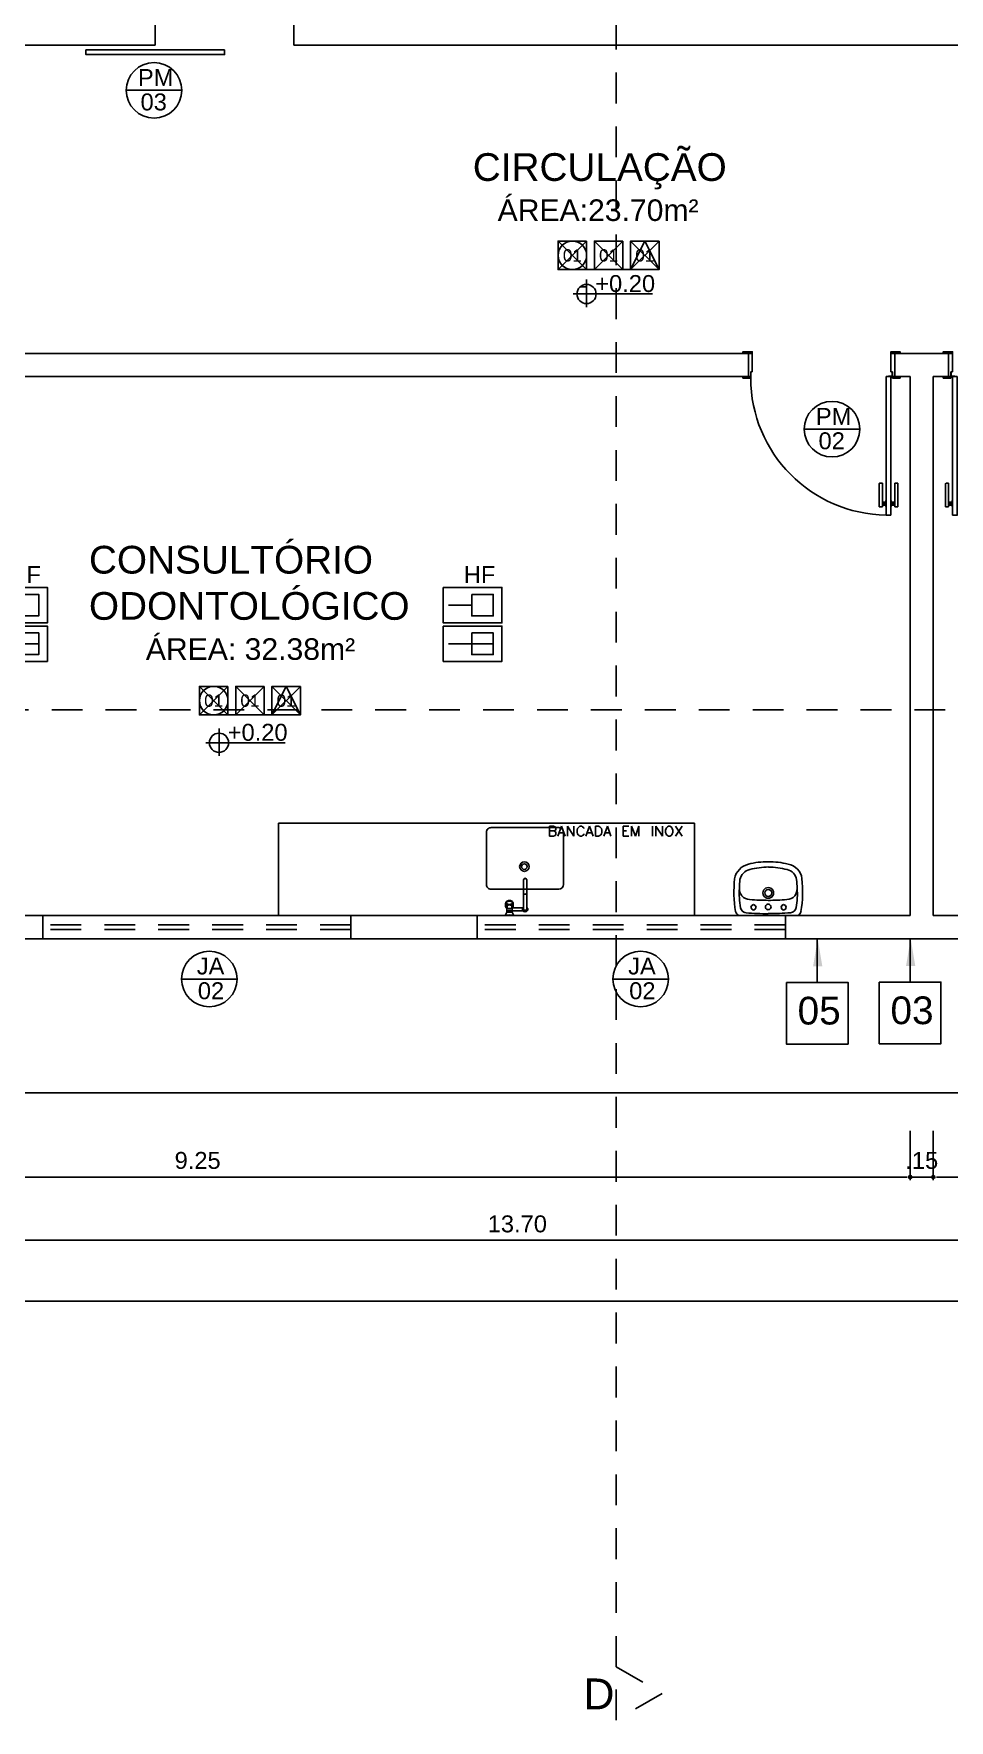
# Model space of a CAD drawing. Header units: millimetres. Extents: x 2125 to 3408, y 1171 to 1686.
# Drawn here: x 2419.1 to 2425.04, y 1514.56 to 1525.51 of the extents above; entities that cross this region are included whole.
import ezdxf
from ezdxf.enums import TextEntityAlignment as Align

# ---------------------------------------------------------------- set-up
doc = ezdxf.new("R2010")
doc.units = ezdxf.units.MM
doc.linetypes.add('CONTORNO_QUADRO_T', pattern=[0.35, 0.2, -0.15])
for name, color, linetype in [('APCOZ', 7, 'Continuous'), ('APCOZ-I', 251, 'Continuous'), ('at_Entity', 7, 'Continuous'), ('CALÇADA', 252, 'Continuous'), ('cotas', 7, 'Continuous'), ('ESQUADRIA', 3, 'Continuous'), ('ESQUADRIAS', 7, 'Continuous'), ('Esquadrias_Portas', 2, 'Continuous'), ('JANELA2', 1, 'Continuous'), ('LAYOUT', 7, 'Continuous'), ('Layout_Equipamentos', 7, 'Continuous'), ('linha de corte', 1, 'Continuous'), ('PAREDE', 4, 'Continuous'), ('TEXTO01', 7, 'Continuous'), ('TEXTO02', 3, 'Continuous'), ('TEXTO03', 2, 'Continuous'), ('TEXTO_ESP_FORRO', 62, 'Continuous'), ('TEXTO_ESP_PAREDES', 10, 'Continuous'), ('TEXTO_ESP_PISO', 150, 'Continuous'), ('TOMADAS DENTISTA', 7, 'Continuous')]:
    doc.layers.add(name, color=color, linetype=linetype)
doc.styles.add('ARIAL', font='sanss___.ttf')
doc.styles.add('ROMANS', font='arial.ttf')
doc.styles.get("Standard").update_dxf_attribs({"font": 'arial.ttf'})
doc.styles.add('TEXTO1', font='swissko.ttf', dxfattribs={"width": 0.6, "height": 0.1})
doc.dimstyles.new('ESCALA75', dxfattribs={"dimtxt": 0.11, "dimasz": 0.02, "dimexe": 0.02, "dimexo": 0.04, "dimgap": 0.05, "dimtad": 1, "dimzin": 4, "dimdsep": 46, "dimtxsty": 'ROMANS', "dimblk1": 'PPC', "dimblk2": 'PPC', "dimsah": 1, "dimcen": 0.02, "dimclrd": 7, "dimclre": 7, "dimclrt": 3, "dimazin": 1, "dimtfac": 1, "dimtix": 1, "dimtmove": 0, "dimatfit": 3, "dimldrblk": 'PPC', "dimfxl": 0, "dimtolj": 1, "dimtzin": 12, "dimarcsym": 0})

# ---------------------------------------------------------------- blocks, each defined once
blk = doc.blocks.new('P90_02')
at = {"layer": 'ESQUADRIAS', "color": 3, "linetype": 'Continuous'}
for p, q in [((-0.02, 0.77), (-0.02, 0.921)), ((0, 0.921), (0, 0.77)), ((0.023, 0.88), (0.023, 0.92)), ((0.057, 0.88), (0.057, 0.92)), ((0.08, 0.921), (0.08, 0.77)), ((0.1, 0.77), (0.1, 0.921)), ((-0.003, 0.767), (-0.017, 0.767)), ((0.083, 0.767), (0.097, 0.767))]:
    blk.add_line(p, q, dxfattribs=at)
at = {"layer": 'ESQUADRIAS', "color": 3}
for p, q in [((0, 0.921), (-0.02, 0.921)), ((0, 0.91), (0.023, 0.91)), ((0, 0.9), (0.023, 0.9)), ((0, 0.89), (0.023, 0.89)), ((0.023, 0.92), (0.025, 0.92)), ((0.023, 0.88), (0.025, 0.88)), ((0.057, 0.92), (0.055, 0.92)), ((0.057, 0.88), (0.055, 0.88)), ((0.08, 0.91), (0.057, 0.91)), ((0.08, 0.9), (0.057, 0.9)), ((0.08, 0.89), (0.057, 0.89)), ((0.08, 0.921), (0.1, 0.921))]:
    blk.add_line(p, q, dxfattribs=at)
at = {"layer": 'ESQUADRIAS', "color": 2}
for p, q in [((0.025, 0.075), (0.025, 0.975)), ((0.025, 0.975), (0.055, 0.975)), ((0.055, 0.975), (0.055, 0.075)), ((0.055, 0.075), (0.025, 0.075))]:
    blk.add_line(p, q, dxfattribs=at)
at = {"layer": 'ESQUADRIAS'}
for p, q in [((0.016, 0.059), (0.016, 0.062)), ((0.032, 0.074), (0.029, 0.074))]:
    blk.add_line(p, q, dxfattribs=at)
at = {"layer": 'ESQUADRIAS', "color": 3}
for points in [[(0.015, 0.085), (-0.035, 0.085), (-0.035, 0.075), (0.015, 0.075)], [(0.985, 0.085), (0.935, 0.085), (0.935, 0.075), (0.985, 0.075)], [(0.025, -0.075), (0, -0.075), (-0.035, -0.075), (-0.035, -0.085), (0.025, -0.085)], [(0.985, -0.075), (0.925, -0.075), (0.925, -0.085), (0.985, -0.085)]]:
    blk.add_lwpolyline(points, close=True, dxfattribs=at)
at = {"layer": 'ESQUADRIAS', "color": 2}
for points in [[(0.025, 0.045), (0.015, 0.045), (0.015, 0.075), (0, 0.075), (0, -0.075), (0.025, -0.075)], [(0.925, 0.045), (0.935, 0.045), (0.935, 0.075), (0.95, 0.075), (0.95, -0.075), (0.925, -0.075)]]:
    blk.add_lwpolyline(points, close=True, dxfattribs=at)
at = {"layer": 'ESQUADRIAS', "color": 1}
for points in [[(0.016, 0.071, -0.236068), (0.015, 0.073), (0.015, 0.07), (0.015, 0.05), (0.016, 0.05)], [(0.02, 0.074, 0.236068), (0.017, 0.075), (0.02, 0.075), (0.04, 0.075), (0.04, 0.074)]]:
    blk.add_lwpolyline(points, format="xyb", close=True, dxfattribs=at)
at = {"layer": 'ESQUADRIAS'}
for points in [[(0.017, 0.063), (0.016, 0.062), (0.016, 0.062)], [(0.017, 0.058), (0.016, 0.059), (0.016, 0.059)], [(0.017, 0.06), (0.017, 0.06), (0.017, 0.058), (0.017, 0.058), (0.017, 0.063), (0.017, 0.063), (0.017, 0.06), (0.017, 0.06)], [(0.028, 0.073), (0.029, 0.074), (0.029, 0.074)], [(0.03, 0.073), (0.03, 0.073), (0.033, 0.073), (0.033, 0.073), (0.028, 0.073), (0.028, 0.073), (0.03, 0.073), (0.03, 0.073)], [(0.033, 0.073), (0.032, 0.074), (0.032, 0.074)]]:
    blk.add_lwpolyline(points, dxfattribs=at)
at = {"layer": 'ESQUADRIAS', "color": 1}
blk.add_circle((0.017, 0.073), 0.0025, dxfattribs=at)
at = {"layer": 'ESQUADRIAS'}
blk.add_arc((0.043, 0.083), 0.892, 0.1295, 89.2231, dxfattribs=at)
at = {"layer": 'ESQUADRIAS', "color": 3, "linetype": 'Continuous'}
for centre, start, end in [((-0.017, 0.77), 180, 260.5377), ((-0.003, 0.77), 260.5377, 360), ((0.083, 0.77), 180, 279.4623), ((0.097, 0.77), 279.4623, 0)]:
    blk.add_arc(centre, 0.003, start, end, dxfattribs=at)
blk = doc.blocks.new('new block3')
at = {"layer": 'TEXTO01'}
h = blk.add_hatch(dxfattribs=at)
h.set_pattern_fill('ANGLE', color=256)
h.set_pattern_definition([(0, (-2256.878, -909.728), (0, 6.985), [5.08, -1.905]), (90, (-2256.878, -909.728), (-6.985, 4e-16), [5.08, -1.905])])
h.paths.add_polyline_path([(-0.056, 0.205), (-0.196, 0.205), (-0.196, 0.065), (-0.056, 0.065)])
for p, q in [((-0.196, 0.135), (-0.346, 0.135)), ((-0.056, -0.115), (-0.346, -0.115))]:
    blk.add_line(p, q, dxfattribs=at)
for points in [[(-0.38, 0.25), (-0.38, 0.02), (0, 0.02), (0, 0.25), (-0.38, 0.25)], [(-0.196, 0.205), (-0.196, 0.065), (-0.056, 0.065), (-0.056, 0.205), (-0.196, 0.205)], [(-0.38, 0), (-0.38, -0.23), (0, -0.23), (0, 0), (-0.38, 0)], [(-0.196, -0.045), (-0.196, -0.185), (-0.056, -0.185), (-0.056, -0.045), (-0.196, -0.045)]]:
    blk.add_lwpolyline(points, dxfattribs=at)
at = {"layer": 'TEXTO01', "ltscale": 0.0001, "insert": (-0.247, 0.389), "char_height": 0.11, "width": 0.33036, "attachment_point": 1, "style": 'TEXTO1'}
blk.add_mtext('{\\fSansSerif|b0|i0|c2|p2;\\W1;HF}', dxfattribs=at)
blk = doc.blocks.new('PPC')
at = {"color": 2}
blk.add_circle((0, 0), 0.5, dxfattribs=at)
blk = doc.blocks.new('*D66')
at = {"layer": 'DEFPOINTS', "color": 0, "linetype": 'Continuous', "transparency": 16777216}
for p in [(2414.412, 1519.781), (2413.469, 1519.631), (2420.798, 1519.631)]:
    blk.add_point(p, dxfattribs=at)
at = {"layer": 'PAREDE', "color": 7, "linetype": 'Continuous', "lineweight": -2, "transparency": 16777216}
for p, q in [((2413.469, 1519.801), (2413.469, 1519.821)), ((2413.769, 1519.781), (2413.449, 1519.781)), ((2413.469, 1519.781), (2413.469, 1519.631)), ((2413.769, 1519.631), (2413.449, 1519.631)), ((2413.469, 1519.611), (2413.469, 1519.591))]:
    blk.add_line(p, q, dxfattribs=at)
at = {"layer": 'PAREDE', "color": 7, "linetype": 'Continuous', "lineweight": -2, "transparency": 16777216, "xscale": 0.02, "yscale": 0.02, "zscale": 0.02}
for p, rotation in [((2413.469, 1519.781), 270), ((2413.469, 1519.631), 90)]:
    blk.add_blockref('PPC', p, dxfattribs=dict(at, rotation=rotation))
at = {"layer": 'PAREDE', "color": 3, "linetype": 'Continuous', "transparency": 16777216, "insert": (2413.363, 1519.706), "char_height": 0.11, "attachment_point": 5, "rotation": 90, "style": 'ROMANS'}
blk.add_mtext('\\A1;.15', dxfattribs=at)
blk = doc.blocks.new('*D74')
at = {"layer": 'cotas', "color": 7, "lineweight": -2, "transparency": 16777216}
for p, q in [((2424.934, 1518.384), (2424.934, 1518.064)), ((2428.934, 1518.384), (2428.934, 1518.064)), ((2428.914, 1518.084), (2424.954, 1518.084))]:
    blk.add_line(p, q, dxfattribs=at)
at = {"layer": 'DEFPOINTS', "color": 0, "transparency": 16777216}
for p in [(2424.934, 1518.752), (2428.934, 1518.752), (2424.934, 1518.084)]:
    blk.add_point(p, dxfattribs=at)
at = {"layer": 'cotas', "color": 7, "lineweight": -2, "transparency": 16777216, "xscale": 0.02, "yscale": 0.02, "zscale": 0.02, "rotation": 180}
blk.add_blockref('PPC', (2424.934, 1518.084), dxfattribs=at)
at = {"layer": 'cotas', "color": 7, "lineweight": -2, "transparency": 16777216, "xscale": 0.02, "yscale": 0.02, "zscale": 0.02}
blk.add_blockref('PPC', (2428.934, 1518.084), dxfattribs=at)
at = {"layer": 'cotas', "color": 3, "transparency": 16777216, "insert": (2426.934, 1518.191), "char_height": 0.11, "attachment_point": 5, "style": 'ROMANS'}
blk.add_mtext('\\A1;4.00', dxfattribs=at)
blk = doc.blocks.new('*D75')
at = {"layer": 'cotas', "color": 7, "lineweight": -2, "transparency": 16777216}
for p, q in [((2424.784, 1518.384), (2424.784, 1518.064)), ((2424.934, 1518.384), (2424.934, 1518.064)), ((2424.764, 1518.084), (2424.744, 1518.084)), ((2424.934, 1518.084), (2424.784, 1518.084)), ((2424.954, 1518.084), (2424.974, 1518.084))]:
    blk.add_line(p, q, dxfattribs=at)
at = {"layer": 'DEFPOINTS', "color": 0, "transparency": 16777216}
for p in [(2424.784, 1518.752), (2424.934, 1518.752), (2424.784, 1518.084)]:
    blk.add_point(p, dxfattribs=at)
at = {"layer": 'cotas', "color": 7, "lineweight": -2, "transparency": 16777216, "xscale": 0.02, "yscale": 0.02, "zscale": 0.02}
blk.add_blockref('PPC', (2424.784, 1518.084), dxfattribs=at)
at = {"layer": 'cotas', "color": 7, "lineweight": -2, "transparency": 16777216, "xscale": 0.02, "yscale": 0.02, "zscale": 0.02, "rotation": 180}
blk.add_blockref('PPC', (2424.934, 1518.084), dxfattribs=at)
at = {"layer": 'cotas', "color": 3, "transparency": 16777216, "insert": (2424.859, 1518.191), "char_height": 0.11, "attachment_point": 5, "style": 'ROMANS'}
blk.add_mtext('\\A1;.15', dxfattribs=at)
blk = doc.blocks.new('*D76')
at = {"layer": 'cotas', "color": 7, "lineweight": -2, "transparency": 16777216}
for p, q in [((2415.534, 1518.384), (2415.534, 1518.064)), ((2424.784, 1518.384), (2424.784, 1518.064)), ((2424.764, 1518.084), (2415.554, 1518.084))]:
    blk.add_line(p, q, dxfattribs=at)
at = {"layer": 'DEFPOINTS', "color": 0, "transparency": 16777216}
for p in [(2415.534, 1518.752), (2424.784, 1518.752), (2415.534, 1518.084)]:
    blk.add_point(p, dxfattribs=at)
at = {"layer": 'cotas', "color": 7, "lineweight": -2, "transparency": 16777216, "xscale": 0.02, "yscale": 0.02, "zscale": 0.02, "rotation": 180}
blk.add_blockref('PPC', (2415.534, 1518.084), dxfattribs=at)
at = {"layer": 'cotas', "color": 7, "lineweight": -2, "transparency": 16777216, "xscale": 0.02, "yscale": 0.02, "zscale": 0.02}
blk.add_blockref('PPC', (2424.784, 1518.084), dxfattribs=at)
at = {"layer": 'cotas', "color": 3, "transparency": 16777216, "insert": (2420.159, 1518.191), "char_height": 0.11, "attachment_point": 5, "style": 'ROMANS'}
blk.add_mtext('\\A1;9.25', dxfattribs=at)
blk = doc.blocks.new('*D91')
at = {"layer": 'cotas', "color": 7, "lineweight": -2, "transparency": 16777216}
for p, q in [((2415.384, 1517.973), (2415.384, 1517.653)), ((2429.084, 1517.973), (2429.084, 1517.653)), ((2415.404, 1517.673), (2429.064, 1517.673))]:
    blk.add_line(p, q, dxfattribs=at)
at = {"layer": 'DEFPOINTS', "color": 0, "transparency": 16777216}
for p in [(2415.384, 1518.74), (2429.084, 1518.74), (2429.084, 1517.673)]:
    blk.add_point(p, dxfattribs=at)
at = {"layer": 'cotas', "color": 7, "lineweight": -2, "transparency": 16777216, "xscale": 0.02, "yscale": 0.02, "zscale": 0.02, "rotation": 180}
blk.add_blockref('PPC', (2415.384, 1517.673), dxfattribs=at)
at = {"layer": 'cotas', "color": 7, "lineweight": -2, "transparency": 16777216, "xscale": 0.02, "yscale": 0.02, "zscale": 0.02}
blk.add_blockref('PPC', (2429.084, 1517.673), dxfattribs=at)
at = {"layer": 'cotas', "color": 3, "transparency": 16777216, "insert": (2422.234, 1517.779), "char_height": 0.11, "attachment_point": 5, "style": 'ROMANS'}
blk.add_mtext('\\A1;13.70', dxfattribs=at)
blk = doc.blocks.new('new block12')
at = {"layer": 'at_Entity', "color": 0}
for p, q in [((-0.19, 0), (0, 0)), ((-0.114, 0.055), (-0.108, 0.066)), ((-0.108, 0.042), (-0.114, 0.055)), ((-0.108, 0.066), (-0.097, 0.072)), ((-0.097, 0.036), (-0.108, 0.042)), ((-0.097, 0.072), (-0.085, 0.066)), ((-0.085, 0.042), (-0.097, 0.036)), ((-0.085, 0.066), (-0.08, 0.055)), ((-0.08, 0.055), (-0.085, 0.042)), ((-0.063, 0), (0.125, 0)), ((0, 0), (0.193, 0)), ((0.083, 0.055), (0.087, 0.066)), ((0.087, 0.042), (0.083, 0.055)), ((0.087, 0.066), (0.099, 0.072)), ((0.099, 0.036), (0.087, 0.042)), ((0.099, 0.072), (0.11, 0.066)), ((0.11, 0.042), (0.099, 0.036)), ((0.11, 0.066), (0.116, 0.055)), ((0.116, 0.055), (0.11, 0.042))]:
    blk.add_line(p, q, dxfattribs=at)
for centre, radius, start, end in [((-0.104, 0.219), 0.117, 102.514, 169.9443), ((-0.012, -0.125), 0.474, 88.698, 104.4219), ((0.01, -0.125), 0.474, 75.6368, 91.3415), ((0.108, 0.225), 0.111, 7.7196, 79.5925), ((0.53, 0.153), 0.754, 173.4134, 189.6929), ((0.123, 0.188), 0.311, 171.3221, 181.8265), ((-0.102, 0.216), 0.0847, 102.9461, 167.2809), ((0.014, -0.261), 0.577, 91.3524, 103.5038), ((-0.013, -0.257), 0.572, 76.4579, 88.6966), ((0.105, 0.222), 0.0784, 8.4194, 78.3837), ((-0.133, 0.188), 0.319, 357.9946, 8.1696), ((-0.531, 0.154), 0.753, 350.2791, 6.5765), ((0.425, 0.149), 0.614, 177.3231, 189.2415), ((-0.117, 0.174), 0.0716, 176.6025, 219.5997), ((-0.121, 0.171), 0.0667, 220.3438, 269.4487), ((-0.001, 0.147), 0.0349, 150.0032, 209.9968), ((-0.001, 0.147), 0.0349, 90, 149.9929), ((-0.001, 0.147), 0.0349, 209.9968, 269.9993), ((-0.001, 0.147), 0.0222, 90, 180), ((-0.001, 0.147), 0.0222, 180, 270), ((-0.001, 0.147), 0.0349, 29.9968, 89.9993), ((-0.001, 0.147), 0.0222, 360, 90), ((-0.001, 0.147), 0.0222, 270.0097, 360), ((-0.001, 0.147), 0.0349, 270, 329.9929), ((-0.001, 0.147), 0.0349, 330.0032, 29.9968), ((0.123, 0.168), 0.0631, 266.7732, 320.7547), ((0.108, 0.173), 0.0781, 324.6525, 2.8394), ((-0.262, 0.132), 0.45, 349.782, 5.7972), ((-0.165, 0.045), 0.0522, 200.5417, 238.93), ((-0.143, 0.057), 0.0385, 188.7558, 265.6127), ((-0.007, 1.728), 1.716, 265.3753, 270.2103), ((0.002, 1.574), 1.475, 265.1896, 269.9391), ((-0.001, 0.056), 0.018, 150.0128, 209.9872), ((-0.001, 0.056), 0.018, 90, 150.0398), ((-0.001, 0.056), 0.018, 210.0191, 270.0367), ((-0.001, 1.452), 1.353, 270.0208, 275.0951), ((-0.001, 0.056), 0.018, 30.0191, 90.0367), ((-0.001, 0.056), 0.018, 270, 330.0398), ((-0.001, 1.892), 1.879, 270, 274.4144), ((-0.001, 0.056), 0.018, 330.0128, 29.9872), ((0.141, 0.059), 0.0402, 273.114, 350.3928), ((0.174, 0.034), 0.0386, 297.8673, 348.5693)]:
    blk.add_arc(centre, radius, start, end, dxfattribs=at)
blk = doc.blocks.new('new block14')
at = {"layer": 'APCOZ'}
for p, q in [((-1.109, 0.055), (-1.109, 0.226)), ((-1.089, 0.055), (-1.089, 0.226)), ((-1.218, 0.022), (-1.229, 0)), ((-1.226, 0.08), (-1.226, 0.058)), ((-1.218, 0.022), (-1.218, 0.046)), ((-1.183, 0.022), (-1.183, 0.031)), ((-1.113, 0.031), (-1.183, 0.031)), ((-1.183, 0.022), (-1.172, 0)), ((-1.113, 0.051), (-1.178, 0.051)), ((-1.176, 0.08), (-1.176, 0.058))]:
    blk.add_line(p, q, dxfattribs=at)
at = {"layer": 'APCOZ', "linetype": 'Continuous'}
for points in [[(-1.176, 0.08, 0), (-1.176, 0.083, 0), (-1.178, 0.086, 0), (-1.18, 0.089, 0), (-1.182, 0.092, 0), (-1.186, 0.094, 0), (-1.19, 0.096, 0), (-1.194, 0.097, 0), (-1.198, 0.097, 0), (-1.203, 0.097, 0), (-1.207, 0.097, 0), (-1.212, 0.096, 0), (-1.216, 0.094, 0), (-1.219, 0.092, 0), (-1.222, 0.089, 0), (-1.224, 0.086, 0), (-1.225, 0.083, 0), (-1.226, 0.08, 0)], [(-1.226, 0.058, 0), (-1.225, 0.055, 0), (-1.224, 0.053, 0), (-1.223, 0.05, 0), (-1.221, 0.048, 0), (-1.218, 0.046, 0)], [(-1.178, 0.051, 0), (-1.177, 0.052, 0), (-1.177, 0.054, 0), (-1.176, 0.055, 0), (-1.176, 0.057, 0), (-1.176, 0.058, 0)]]:
    blk.add_polyline3d(points, dxfattribs=at)
at = {"layer": 'APCOZ'}
for centre, radius, start, end in [((-1.099, 0.231), 0.0112, 333.7208, 206.2792), ((-1.099, 0.041), 0.0173, 125.4187, 144.5813), ((-1.099, 0.041), 0.0173, 215.4187, 324.5813), ((-1.099, 0.041), 0.0173, 35.4187, 54.5813), ((-1.099, 0.041), 0.0173, 324.5813, 35.4187)]:
    blk.add_arc(centre, radius, start, end, dxfattribs=at)
at = {"layer": 'APCOZ-I'}
for p, q in [((-1.109, 0.226), (-1.109, 0.231)), ((-1.089, 0.226), (-1.089, 0.231)), ((-1.218, 0.022), (-1.183, 0.022)), ((-1.216, 0.066), (-1.216, 0.045)), ((-1.185, 0.066), (-1.185, 0.045)), ((-1.183, 0.031), (-1.183, 0.046)), ((-1.109, 0.037), (-1.109, 0.055)), ((-1.089, 0.037), (-1.089, 0.055))]:
    blk.add_line(p, q, dxfattribs=at)
at = {"layer": 'APCOZ-I', "linetype": 'Continuous'}
for points in [[(-1.226, 0.08, 0), (-1.225, 0.077, 0), (-1.224, 0.074, 0), (-1.223, 0.071, 0), (-1.22, 0.069, 0), (-1.217, 0.067, 0)], [(-1.22, 0.083, 0), (-1.22, 0.081, 0), (-1.219, 0.079, 0), (-1.217, 0.077, 0), (-1.214, 0.076, 0), (-1.211, 0.074, 0), (-1.207, 0.073, 0), (-1.204, 0.073, 0), (-1.2, 0.073, 0), (-1.196, 0.073, 0), (-1.192, 0.074, 0), (-1.189, 0.075, 0), (-1.186, 0.076, 0), (-1.184, 0.078, 0), (-1.182, 0.08, 0), (-1.181, 0.082, 0), (-1.181, 0.084, 0), (-1.182, 0.087, 0), (-1.184, 0.089, 0), (-1.186, 0.09, 0), (-1.189, 0.092, 0), (-1.192, 0.093, 0), (-1.196, 0.094, 0), (-1.2, 0.094, 0), (-1.204, 0.094, 0), (-1.207, 0.093, 0), (-1.211, 0.092, 0), (-1.214, 0.091, 0), (-1.217, 0.089, 0), (-1.219, 0.088, 0), (-1.22, 0.086, 0), (-1.22, 0.083, 0)], [(-1.218, 0.046, 0), (-1.218, 0.045, 0), (-1.218, 0.045, 0), (-1.218, 0.045, 0), (-1.217, 0.045, 0), (-1.217, 0.045, 0)], [(-1.184, 0.067, 0), (-1.181, 0.069, 0), (-1.179, 0.071, 0), (-1.177, 0.074, 0), (-1.176, 0.077, 0), (-1.176, 0.08, 0)], [(-1.184, 0.045, 0), (-1.184, 0.045, 0), (-1.184, 0.045, 0), (-1.184, 0.045, 0), (-1.183, 0.045, 0), (-1.183, 0.046, 0)], [(-1.183, 0.046, 0), (-1.182, 0.047, 0), (-1.181, 0.048, 0), (-1.18, 0.049, 0), (-1.179, 0.05, 0), (-1.178, 0.051, 0)]]:
    blk.add_polyline3d(points, dxfattribs=at)
at = {"layer": 'APCOZ-I'}
for centre, radius, start, end in [((-1.099, 0.231), 0.01, 0, 180), ((-1.102, 0.162), 0.0233, 244.5555, 295.4445), ((-1.201, -0.275), 0.279, 84.3752, 95.6248), ((-1.201, -0.049), 0.0816, 77.5382, 102.4618), ((-1.216, 0.068), 0.002, 237.8441, 296.0251), ((-1.216, 0.047), 0.002, 238.4325, 285.6861), ((-1.201, -0.008), 0.0549, 74.3139, 105.6861), ((-1.201, 0.036), 0.0335, 63.9749, 116.0251), ((-1.185, 0.068), 0.002, 243.9749, 302.1559), ((-1.185, 0.047), 0.002, 254.314, 301.5675), ((-1.099, 0.041), 0.0173, 144.5813, 215.4187), ((-1.099, 0.041), 0.0126, 142.2518, 37.7482), ((-1.099, 0.058), 0.0233, 244.5555, 295.4445)]:
    blk.add_arc(centre, radius, start, end, dxfattribs=at)
at = {"layer": 'at_Entity', "color": 0}
for p, q in [((-2.7, 0.599), (0, 0.599)), ((-2.7, 0.599), (-2.7, 0)), ((-1.32, 0.571), (-0.88, 0.571)), ((-0.94, 0.516), (-0.94, 0.58)), ((-0.94, 0.58), (-0.914, 0.58)), ((-0.914, 0.55), (-0.94, 0.55)), ((-0.914, 0.58), (-0.904, 0.576)), ((-0.904, 0.552), (-0.914, 0.55)), ((-0.914, 0.55), (-0.904, 0.546)), ((-0.904, 0.576), (-0.901, 0.573)), ((-0.901, 0.554), (-0.904, 0.552)), ((-0.901, 0.573), (-0.899, 0.567)), ((-0.899, 0.561), (-0.901, 0.554)), ((-0.899, 0.567), (-0.899, 0.561)), ((-0.887, 0.516), (-0.863, 0.58)), ((-0.863, 0.58), (-0.84, 0.516)), ((-0.825, 0.516), (-0.825, 0.58)), ((-0.825, 0.58), (-0.783, 0.516)), ((-0.783, 0.516), (-0.783, 0.58)), ((-0.76, 0.565), (-0.762, 0.554)), ((-0.762, 0.554), (-0.762, 0.54)), ((-0.755, 0.569), (-0.76, 0.565)), ((-0.749, 0.576), (-0.755, 0.569)), ((-0.745, 0.58), (-0.749, 0.576)), ((-0.732, 0.58), (-0.745, 0.58)), ((-0.726, 0.576), (-0.732, 0.58)), ((-0.719, 0.569), (-0.726, 0.576)), ((-0.717, 0.565), (-0.719, 0.569)), ((-0.705, 0.516), (-0.681, 0.58)), ((-0.681, 0.58), (-0.658, 0.516)), ((-0.643, 0.516), (-0.643, 0.58)), ((-0.643, 0.58), (-0.622, 0.58)), ((-0.622, 0.58), (-0.614, 0.576)), ((-0.614, 0.576), (-0.607, 0.569)), ((-0.607, 0.569), (-0.603, 0.565)), ((-0.603, 0.565), (-0.601, 0.554)), ((-0.601, 0.554), (-0.601, 0.54)), ((-0.588, 0.516), (-0.565, 0.58)), ((-0.565, 0.58), (-0.542, 0.516)), ((-0.463, 0.516), (-0.463, 0.58)), ((-0.463, 0.58), (-0.425, 0.58)), ((-0.463, 0.55), (-0.44, 0.55)), ((-0.408, 0.516), (-0.408, 0.58)), ((-0.408, 0.58), (-0.383, 0.516)), ((-0.383, 0.516), (-0.36, 0.58)), ((-0.36, 0.58), (-0.36, 0.516)), ((-0.273, 0.58), (-0.273, 0.516)), ((-0.25, 0.516), (-0.25, 0.58)), ((-0.25, 0.58), (-0.207, 0.516)), ((-0.207, 0.516), (-0.207, 0.58)), ((-0.184, 0.565), (-0.188, 0.554)), ((-0.188, 0.554), (-0.188, 0.54)), ((-0.182, 0.569), (-0.184, 0.565)), ((-0.176, 0.576), (-0.182, 0.569)), ((-0.169, 0.58), (-0.176, 0.576)), ((-0.159, 0.58), (-0.169, 0.58)), ((-0.152, 0.576), (-0.159, 0.58)), ((-0.146, 0.569), (-0.152, 0.576)), ((-0.144, 0.565), (-0.146, 0.569)), ((-0.14, 0.554), (-0.144, 0.565)), ((-0.14, 0.54), (-0.14, 0.554)), ((-0.123, 0.58), (-0.08, 0.516)), ((-0.08, 0.58), (-0.123, 0.516)), ((0, 0.599), (0, 0)), ((-1.35, 0.542), (-1.35, 0.201)), ((-0.914, 0.516), (-0.94, 0.516)), ((-0.904, 0.521), (-0.914, 0.516)), ((-0.904, 0.546), (-0.901, 0.544)), ((-0.901, 0.523), (-0.904, 0.521)), ((-0.901, 0.544), (-0.899, 0.537)), ((-0.899, 0.529), (-0.901, 0.523)), ((-0.899, 0.537), (-0.899, 0.529)), ((-0.878, 0.537), (-0.849, 0.537)), ((-0.851, 0.542), (-0.851, 0.201)), ((-0.762, 0.54), (-0.76, 0.531)), ((-0.76, 0.531), (-0.755, 0.525)), ((-0.755, 0.525), (-0.749, 0.521)), ((-0.749, 0.521), (-0.745, 0.516)), ((-0.745, 0.516), (-0.732, 0.516)), ((-0.732, 0.516), (-0.726, 0.521)), ((-0.726, 0.521), (-0.719, 0.525)), ((-0.719, 0.525), (-0.717, 0.531)), ((-0.696, 0.537), (-0.667, 0.537)), ((-0.622, 0.516), (-0.643, 0.516)), ((-0.614, 0.521), (-0.622, 0.516)), ((-0.607, 0.525), (-0.614, 0.521)), ((-0.603, 0.531), (-0.607, 0.525)), ((-0.601, 0.54), (-0.603, 0.531)), ((-0.58, 0.537), (-0.55, 0.537)), ((-0.463, 0.516), (-0.425, 0.516)), ((-0.188, 0.54), (-0.184, 0.531)), ((-0.184, 0.531), (-0.182, 0.525)), ((-0.182, 0.525), (-0.176, 0.521)), ((-0.176, 0.521), (-0.169, 0.516)), ((-0.169, 0.516), (-0.159, 0.516)), ((-0.159, 0.516), (-0.152, 0.521)), ((-0.152, 0.521), (-0.146, 0.525)), ((-0.146, 0.525), (-0.144, 0.531)), ((-0.144, 0.531), (-0.14, 0.54)), ((-1.32, 0.171), (-1.112, 0.171)), ((-1.092, 0.171), (-0.88, 0.171))]:
    blk.add_line(p, q, dxfattribs=at)
for centre, radius, start, end in [((-1.321, 0.542), 0.0289, 88.5159, 181.4841), ((-0.88, 0.542), 0.0289, 358.5174, 91.4826), ((-1.104, 0.318), 0.0307, 90, 180), ((-1.104, 0.318), 0.018, 90, 180), ((-1.104, 0.318), 0.0307, 360, 90), ((-1.104, 0.318), 0.018, 360, 90), ((-1.104, 0.318), 0.0307, 180, 270), ((-1.104, 0.318), 0.018, 180, 270), ((-1.104, 0.318), 0.018, 270, 0), ((-1.104, 0.318), 0.0307, 270, 0), ((-1.321, 0.2), 0.0289, 178.5159, 271.4841), ((-0.881, 0.202), 0.0307, 270, 0)]:
    blk.add_arc(centre, radius, start, end, dxfattribs=at)
at = {"layer": 'Layout_Equipamentos'}
blk.add_line((-1.32, 0.171), (-0.88, 0.171), dxfattribs=at)
blk = doc.blocks.new('Esp_Pis_Par_For_Esc100')
at = {"layer": 'DEFPOINTS'}
for p, q in [((0, 0.37), (0.37, 0)), ((0.37, 0.37), (0, 0)), ((0.47, 0.37), (0.84, 0)), ((0.84, 0.37), (0.47, 0)), ((0.94, 0.37), (1.31, 0)), ((1.31, 0.37), (0.94, 0)), ((0.47, 0), (0.37, 0)), ((0.94, 0), (0.84, 0))]:
    blk.add_line(p, q, dxfattribs=at)
for points in [[(0.37, 0.37), (0.37, 0), (0, 0), (0, 0.37)], [(1.31, 0.37), (1.31, 0), (0.94, 0), (0.94, 0.37)]]:
    blk.add_lwpolyline(points, close=True, dxfattribs=at)
at = {"layer": 'TEXTO_ESP_FORRO'}
blk.add_lwpolyline([(0.94, 0), (1.125, 0.37), (1.31, 0)], close=True, dxfattribs=at)
at = {"layer": 'TEXTO_ESP_PAREDES'}
blk.add_lwpolyline([(0.84, 0.37), (0.84, 0), (0.47, 0), (0.47, 0.37)], close=True, dxfattribs=at)
at = {"layer": 'TEXTO_ESP_PISO'}
blk.add_circle((0.185, 0.185), 0.185, dxfattribs=at)
at = {"layer": 'TEXTO_ESP_FORRO', "color": 3, "linetype": 'ByBlock', "style": 'ARIAL', "text_generation_flag": 6}
blk.add_attdef('FOR', text='', height=0.16, rotation=180, dxfattribs=at).set_placement((1.125, 0.185), align=Align.MIDDLE_CENTER)
at = {"layer": 'TEXTO_ESP_PAREDES', "color": 3, "linetype": 'ByBlock', "ltscale": 0.0001, "style": 'ARIAL', "text_generation_flag": 6}
blk.add_attdef('PAR', text='', height=0.16, rotation=180, dxfattribs=at).set_placement((0.655, 0.185), align=Align.MIDDLE_CENTER)
at = {"layer": 'TEXTO_ESP_PISO', "color": 3, "linetype": 'ByBlock', "style": 'ARIAL', "text_generation_flag": 6}
blk.add_attdef('PIS', text='', height=0.16, rotation=180, dxfattribs=at).set_placement((0.185, 0.185), align=Align.MIDDLE_CENTER)
blk = doc.blocks.new('*D278')
at = {"layer": 'cotas', "color": 7, "lineweight": -2, "transparency": 16777216}
for p, q in [((2415.384, 1517.577), (2415.384, 1517.257)), ((2461.184, 1517.577), (2461.184, 1517.257)), ((2415.404, 1517.277), (2461.164, 1517.277))]:
    blk.add_line(p, q, dxfattribs=at)
at = {"layer": 'DEFPOINTS', "color": 0, "transparency": 16777216}
for p in [(2415.384, 1519.631), (2461.184, 1519.631), (2461.184, 1517.277)]:
    blk.add_point(p, dxfattribs=at)
at = {"layer": 'cotas', "color": 7, "lineweight": -2, "transparency": 16777216, "xscale": 0.02, "yscale": 0.02, "zscale": 0.02, "rotation": 180}
blk.add_blockref('PPC', (2415.384, 1517.277), dxfattribs=at)
at = {"layer": 'cotas', "color": 7, "lineweight": -2, "transparency": 16777216, "xscale": 0.02, "yscale": 0.02, "zscale": 0.02}
blk.add_blockref('PPC', (2461.184, 1517.277), dxfattribs=at)
at = {"layer": 'cotas', "color": 3, "transparency": 16777216, "insert": (2438.284, 1517.383), "char_height": 0.11, "attachment_point": 5, "style": 'ROMANS'}
blk.add_mtext('\\A1;45.80', dxfattribs=at)
blk = doc.blocks.new('new block4')
at = {"layer": 'TEXTO01'}
h = blk.add_hatch(dxfattribs=at)
h.set_pattern_fill('ANGLE', color=256)
h.set_pattern_definition([(0, (-2260.456, -913.906), (0, 6.985), [5.08, -1.905]), (90, (-2260.456, -913.906), (-6.985, 4e-16), [5.08, -1.905])])
h.paths.add_polyline_path([(0, 0), (0, -0.062, 0.414214), (0.062, 0)])
h.paths.add_polyline_path([(0, 0), (0, 0.062, 0.414214), (-0.062, 0)])
for q in [(-0.086, 0), (0, 0.093), (0.429, 0), (0, -0.085)]:
    blk.add_line((0, 0), q, dxfattribs=at)
blk.add_circle((0, 0), 0.0624, dxfattribs=at)

msp = doc.modelspace()

# ---------------------------------------------------------------- linework, layer by layer
for p, q in [((2424.1807, 1519.3469), (2424.1807, 1519.6287)), ((2424.7837, 1519.3491), (2424.7837, 1519.631))]:
    msp.add_line(p, q)
for points in [[(2423.9807, 1519.3469), (2424.3807, 1519.3469), (2424.3807, 1518.9469), (2423.9807, 1518.9469)], [(2424.5837, 1519.3491), (2424.9837, 1519.3491), (2424.9837, 1518.9491), (2424.5837, 1518.9491)]]:
    msp.add_lwpolyline(points, close=True)
at = {"layer": 'CALÇADA', "linetype": 'Continuous'}
msp.add_line((2430.0837, 1518.631), (2414.3837, 1518.631), dxfattribs=at)
at = {"layer": 'ESQUADRIA', "linetype": 'CONTORNO_QUADRO_T'}
for p, q in [((2421.1537, 1519.721), (2419.1537, 1519.721)), ((2423.9737, 1519.721), (2421.9737, 1519.721)), ((2421.1537, 1519.691), (2419.1537, 1519.691)), ((2423.9737, 1519.691), (2421.9737, 1519.691))]:
    msp.add_line(p, q, dxfattribs=at)
at = {"layer": 'Esquadrias_Portas'}
msp.add_lwpolyline([(2420.3337, 1525.401), (2420.3337, 1525.371), (2419.4337, 1525.371), (2419.4337, 1525.401), (2420.3337, 1525.401)], dxfattribs=at)
at = {"layer": 'JANELA2'}
for p, q in [((2419.1537, 1519.781), (2419.1537, 1519.631)), ((2421.1537, 1519.781), (2421.1537, 1519.631)), ((2421.9737, 1519.781), (2421.9737, 1519.631)), ((2423.9737, 1519.781), (2423.9737, 1519.631))]:
    msp.add_line(p, q, dxfattribs=at)
at = {"layer": 'LAYOUT'}
for points in [[(2424.1539, 1519.451), (2424.1839, 1519.631), (2424.2139, 1519.451)], [(2424.757, 1519.4532), (2424.787, 1519.6332), (2424.817, 1519.4532)]]:
    msp.add_solid(points, dxfattribs=at)
at = {"layer": 'linha de corte', "linetype": 'CONTORNO_QUADRO_T'}
for p, q in [((2422.8747, 1514.9036), (2422.8747, 1538.7778)), ((2462.8119, 1521.1169), (2411.6717, 1521.1169))]:
    msp.add_line(p, q, dxfattribs=at)
msp.add_lwpolyline([(2423.1747, 1514.7304), (2422.8747, 1514.5572), (2422.8747, 1514.9036)], close=True, dxfattribs=at)
at = {"layer": 'PAREDE'}
for p, q in [((2420.7837, 1526.781), (2420.7837, 1525.431)), ((2419.8837, 1525.581), (2419.8837, 1525.431))]:
    msp.add_line(p, q, dxfattribs=at)
at = {"layer": 'PAREDE', "linetype": 'Continuous'}
for p, q in [((2419.8837, 1525.431), (2418.3687, 1525.431)), ((2425.6987, 1525.431), (2420.7837, 1525.431)), ((2423.6987, 1523.431), (2418.1687, 1523.431)), ((2424.9987, 1523.431), (2424.7187, 1523.431)), ((2423.6987, 1523.281), (2418.1687, 1523.281)), ((2424.7837, 1523.281), (2424.7187, 1523.281)), ((2424.7837, 1523.281), (2424.7837, 1519.781)), ((2424.9337, 1523.281), (2424.9337, 1519.781)), ((2424.9987, 1523.281), (2424.9337, 1523.281)), ((2424.7837, 1519.781), (2415.5337, 1519.781)), ((2428.9337, 1519.781), (2424.9337, 1519.781)), ((2429.0837, 1519.631), (2413.8837, 1519.631))]:
    msp.add_line(p, q, dxfattribs=at)
at = {"layer": 'TEXTO01'}
for p, q in [((2419.6957, 1525.1386), (2420.0564, 1525.1386)), ((2424.0962, 1522.939), (2424.457, 1522.939)), ((2420.0542, 1519.3693), (2420.4149, 1519.3693)), ((2422.854, 1519.3693), (2423.2148, 1519.3693))]:
    msp.add_line(p, q, dxfattribs=at)
for centre in [(2419.876, 1525.1386), (2424.2766, 1522.939), (2420.2346, 1519.3693), (2423.0344, 1519.3693)]:
    msp.add_circle(centre, 0.1804, dxfattribs=at)

# ---------------------------------------------------------------- block references
at = {"layer": 'ESQUADRIAS', "rotation": 180}
msp.add_blockref('P90_02', (2424.6837, 1523.356), dxfattribs=at)
at = {"layer": 'ESQUADRIAS', "xscale": -1, "rotation": 180}
msp.add_blockref('P90_02', (2425.0337, 1523.356), dxfattribs=at)
at = {"layer": 'Layout_Equipamentos'}
for name, p in [('new block14', (2423.3837, 1519.781)), ('new block12', (2423.8637, 1519.781))]:
    msp.add_blockref(name, p, dxfattribs=at)
at = {"layer": 'TEXTO01'}
for p in [(2422.6832, 1523.8164), (2420.2977, 1520.903)]:
    msp.add_blockref('new block4', p, dxfattribs=at)
at = {"layer": 'TEXTO02', "xscale": 0.5, "yscale": 0.5, "zscale": 0.5}
for p in [(2422.499, 1523.9748), (2420.171, 1521.0841)]:
    msp.add_blockref('Esp_Pis_Par_For_Esc100', p, dxfattribs=at).add_auto_attribs({'PIS': '01', 'PAR': '01', 'FOR': '01'})
at = {"layer": 'TOMADAS DENTISTA'}
for p in [(2419.1837, 1521.661), (2422.1337, 1521.661)]:
    msp.add_blockref('new block3', p, dxfattribs=at)

# ---------------------------------------------------------------- texts
at = {"layer": 'cotas', "ltscale": 0.0001, "char_height": 0.11, "width": 0.503613, "attachment_point": 1, "style": 'TEXTO1'}
for insert in [(2422.6713, 1523.9392), (2420.2857, 1521.0258)]:
    msp.add_mtext('\\pi0.06832;{\\fSansSerif|b0|i0|c2|p2;\\W1;+0.20}', dxfattribs=dict(at, insert=insert))
at = {"layer": 'linha de corte', "ltscale": 0.0001, "insert": (2422.6628, 1514.8284), "char_height": 0.12, "width": 0.619452, "attachment_point": 1, "style": 'TEXTO1'}
msp.add_mtext('{\\fSansSerif|b0|i0|c2|p2;\\H1.6667x;\\W1;D}', dxfattribs=at)
at = {"layer": 'TEXTO01', "ltscale": 0.0001, "char_height": 0.11, "width": 0.330365, "attachment_point": 1, "style": 'TEXTO1'}
for s, insert in [('{\\fSansSerif|b0|i0|c2|p2;\\W1;PM}', (2419.7713, 1525.2766)), ('{\\fSansSerif|b0|i0|c2|p2;\\W1;03}', (2419.7884, 1525.1181)), ('{\\fSansSerif|b0|i0|c2|p2;\\W1;PM}', (2424.1719, 1523.0769)), ('{\\fSansSerif|b0|i0|c2|p2;\\W1;02}', (2424.189, 1522.9184)), ('{\\fSansSerif|b0|i0|c2|p2;\\W1;JA}', (2420.1534, 1519.5088)), ('{\\fSansSerif|b0|i0|c2|p2;\\W1;JA}', (2422.9533, 1519.5088)), ('{\\fSansSerif|b0|i0|c2|p2;\\W1;02}', (2420.1602, 1519.3482)), ('{\\fSansSerif|b0|i0|c2|p2;\\W1;02}', (2422.9601, 1519.3482))]:
    msp.add_mtext(s, dxfattribs=dict(at, insert=insert))
at = {"layer": 'TEXTO02', "ltscale": 0.0001, "char_height": 0.18, "attachment_point": 1}
for s, insert in [('05', (2424.0532, 1519.254)), ('03', (2424.6562, 1519.2562))]:
    msp.add_mtext(s, dxfattribs=dict(at, insert=insert))
at = {"layer": 'TEXTO03', "ltscale": 0.0001, "char_height": 0.12, "attachment_point": 1, "style": 'TEXTO1'}
for s, insert, width in [('\\pi-0.0659;{\\fSansSerif|b0|i0|c2|p2;\\H1.5x;\\W1;\\C2;CIRCULAÇÃO\\P\\pi0.095437;\\H0.77777x;\\C3;ÁREA:23.70m²}', (2422.0107, 1524.7305), 1.466226), ('{\\fSansSerif|b0|i0|c2|p2;\\H1.5x;\\W1;\\C2;CONSULTÓRIO\\PODONTOLÓGICO\\P\\pi0.36929;\\H0.77777x;\\C3;ÁREA: 32.38m²}', (2419.4535, 1522.1814), 2.067309)]:
    msp.add_mtext(s, dxfattribs=dict(at, insert=insert, width=width))

# ---------------------------------------------------------------- dimensions: what is measured, and where the dimension line sits
at = {"layer": 'cotas'}
for base, p1, p2, picture, middle in [((2461.1837, 1517.2767), (2415.3837, 1519.631), (2461.1837, 1519.631), '*D278', (2438.2837, 1517.3828)), ((2429.0837, 1517.6732), (2415.3837, 1518.7397), (2429.0837, 1518.7397), '*D91', (2422.2337, 1517.7794))]:
    dim = msp.add_linear_dim(base=base, p1=p1, p2=p2, dimstyle='ESCALA75', dxfattribs=at)
    dim.commit()
    dim.dimension.update_dxf_attribs({"geometry": picture, "text_midpoint": middle})
for base, p1, p2, picture, middle in [((2415.5337, 1518.0844), (2424.7837, 1518.752), (2415.5337, 1518.752), '*D76', (2420.1587, 1518.1906)), ((2424.7837, 1518.0844), (2424.9337, 1518.752), (2424.7837, 1518.752), '*D75', (2424.8587, 1518.1906)), ((2424.9337, 1518.0844), (2428.9337, 1518.752), (2424.9337, 1518.752), '*D74', (2426.9337, 1518.1906))]:
    dim = msp.add_linear_dim(base=base, p1=p1, p2=p2, dimstyle='ESCALA75', override={"dimtmove": 1}, dxfattribs=at)
    dim.commit()
    dim.dimension.update_dxf_attribs({"geometry": picture, "text_midpoint": middle})
at = {"layer": 'PAREDE', "linetype": 'Continuous'}
dim = msp.add_linear_dim(base=(2413.4689, 1519.631), p1=(2414.4123, 1519.781), p2=(2420.7985, 1519.631), angle=90, dimstyle='ESCALA75', override={"dimtmove": 1}, dxfattribs=at)
dim.commit()
dim.dimension.update_dxf_attribs({"geometry": '*D66', "text_midpoint": (2413.3627, 1519.706)})

doc.saveas('drawing.dxf')
